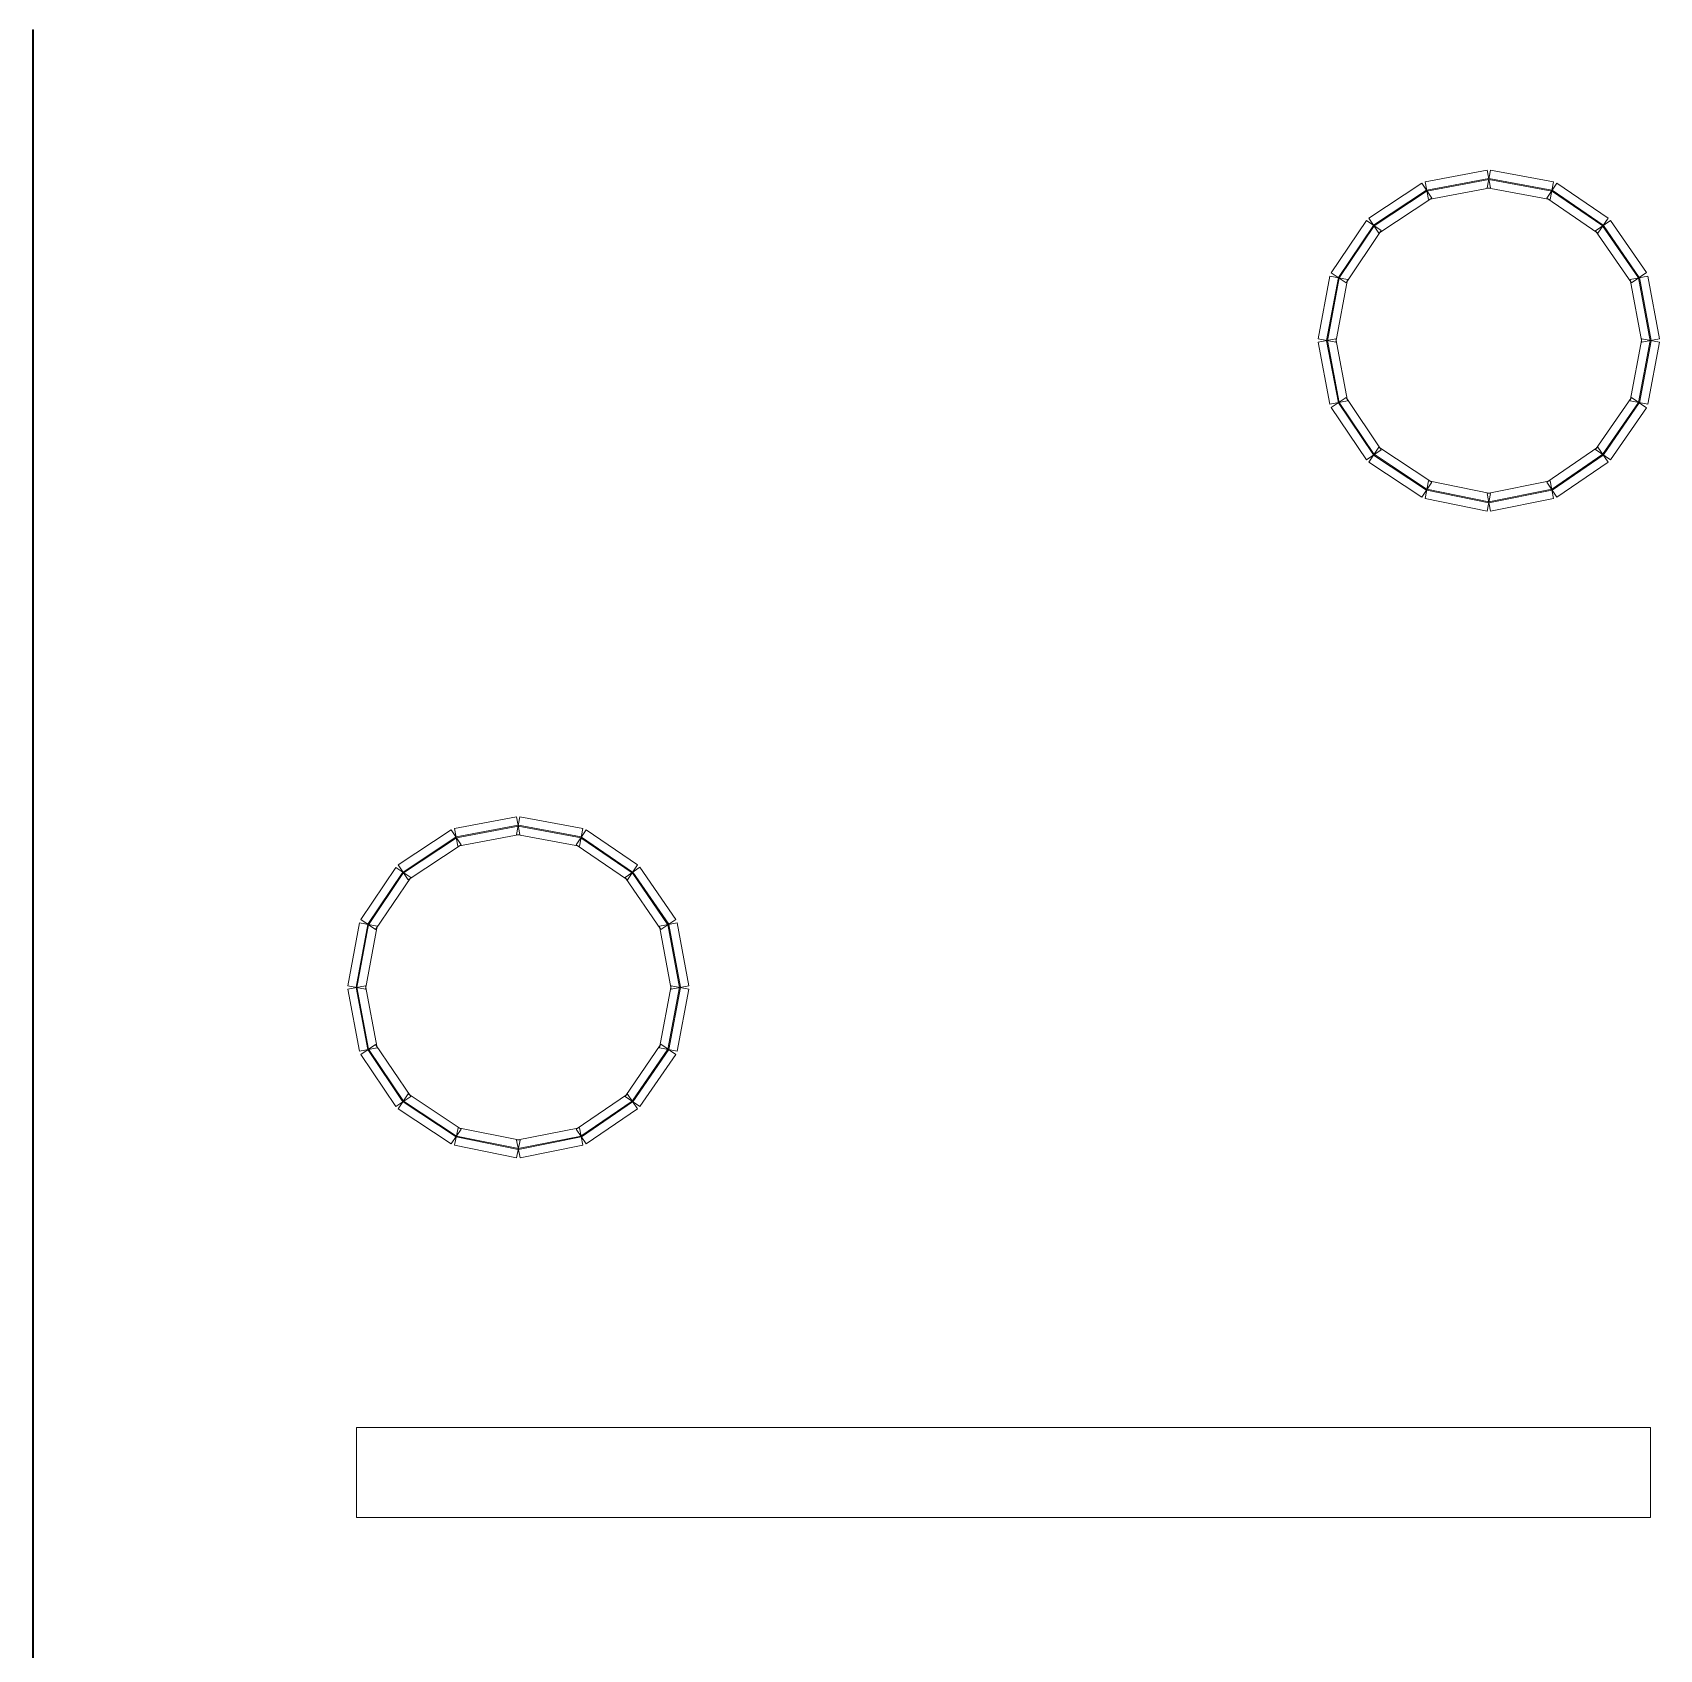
# Model space of a CAD drawing. Header units: millimetres. Extents: x -200 to 200, y -162 to 219.
# Drawn here: x -142.86 to -94.97, y -24.26 to 23.36 of the extents above; entities that cross this region are included whole.
import ezdxf

# ---------------------------------------------------------------- set-up
doc = ezdxf.new("R2010")
doc.units = ezdxf.units.MM
doc.header["$MEASUREMENT"] = 0

msp = doc.modelspace()

# ---------------------------------------------------------------- linework, layer by layer
at = {"color": 1, "lineweight": 5}
msp.add_open_spline([(-142.8609, 23.4376), (-142.8609, 23.4376), (-142.8345, 23.4376), (-142.8345, 23.4376), (-142.8345, 23.4376), (-142.8345, 23.4376), (-142.8345, -61.5304), (-142.8345, -61.5304), (-142.8345, -61.5304), (-142.8345, -61.5304), (-142.8609, -61.5304), (-142.8609, -61.5304), (-142.8609, -61.5304), (-142.8609, -61.5304), (-142.8609, 23.4376), (-142.8609, 23.4376)], degree=3, knots=[0, 0, 0, 0, 0.25, 0.25, 0.25, 0.25, 0.5, 0.5, 0.5, 0.5, 0.75, 0.75, 0.75, 0.75, 1, 1, 1, 1], dxfattribs=at)
at = {"color": 4, "lineweight": 5}
for points in [[(-100.0424, 19.3063), (-100.0424, 19.3063), (-99.9444, 18.7864), (-99.9444, 18.7864), (-99.9444, 18.7864), (-99.9444, 18.7864), (-101.7697, 18.4425), (-101.7697, 18.4425), (-101.7697, 18.4425), (-101.7697, 18.4425), (-101.8676, 18.9624), (-101.8676, 18.9624), (-101.8676, 18.9624), (-101.8676, 18.9624), (-100.0424, 19.3063), (-100.0424, 19.3063)], [(-98.0934, 18.9626), (-98.0934, 18.9626), (-98.19, 18.4424), (-98.19, 18.4424), (-98.19, 18.4424), (-98.19, 18.4424), (-100.0417, 18.7863), (-100.0417, 18.7863), (-100.0417, 18.7863), (-100.0417, 18.7863), (-99.9451, 19.3065), (-99.9451, 19.3065), (-99.9451, 19.3065), (-99.9451, 19.3065), (-98.0934, 18.9626), (-98.0934, 18.9626)], [(-101.9645, 18.9232), (-101.9645, 18.9232), (-101.6728, 18.4818), (-101.6728, 18.4818), (-101.6728, 18.4818), (-101.6728, 18.4818), (-103.2335, 17.4501), (-103.2335, 17.4501), (-103.2335, 17.4501), (-103.2335, 17.4501), (-103.5253, 17.8915), (-103.5253, 17.8915), (-103.5253, 17.8915), (-103.5253, 17.8915), (-101.9645, 18.9232), (-101.9645, 18.9232)], [(-101.826, 18.7135), (-101.826, 18.7135), (-101.8114, 18.6914), (-101.8114, 18.6914), (-101.8114, 18.6914), (-101.8114, 18.6914), (-103.3721, 17.6598), (-103.3721, 17.6598), (-103.3721, 17.6598), (-103.3721, 17.6598), (-103.3867, 17.6818), (-103.3867, 17.6818), (-103.3867, 17.6818), (-103.3867, 17.6818), (-101.826, 18.7135), (-101.826, 18.7135)], [(-99.9958, 19.0594), (-99.9958, 19.0594), (-99.9909, 19.0334), (-99.9909, 19.0334), (-99.9909, 19.0334), (-99.9909, 19.0334), (-101.8162, 18.6895), (-101.8162, 18.6895), (-101.8162, 18.6895), (-101.8162, 18.6895), (-101.8211, 18.7155), (-101.8211, 18.7155), (-101.8211, 18.7155), (-101.8211, 18.7155), (-99.9958, 19.0594), (-99.9958, 19.0594)], [(-98.1392, 18.7155), (-98.1392, 18.7155), (-98.1441, 18.6895), (-98.1441, 18.6895), (-98.1441, 18.6895), (-98.1441, 18.6895), (-99.9958, 19.0334), (-99.9958, 19.0334), (-99.9958, 19.0334), (-99.9958, 19.0334), (-99.991, 19.0594), (-99.991, 19.0594), (-99.991, 19.0594), (-99.991, 19.0594), (-98.1392, 18.7155), (-98.1392, 18.7155)], [(-96.4844, 17.8891), (-96.4844, 17.8891), (-96.7832, 17.4525), (-96.7832, 17.4525), (-96.7832, 17.4525), (-96.7832, 17.4525), (-98.291, 18.4842), (-98.291, 18.4842), (-98.291, 18.4842), (-98.291, 18.4842), (-97.9923, 18.9208), (-97.9923, 18.9208), (-97.9923, 18.9208), (-97.9923, 18.9208), (-96.4844, 17.8891), (-96.4844, 17.8891)], [(-96.6264, 17.6817), (-96.6264, 17.6817), (-96.6413, 17.6599), (-96.6413, 17.6599), (-96.6413, 17.6599), (-96.6413, 17.6599), (-98.1491, 18.6916), (-98.1491, 18.6916), (-98.1491, 18.6916), (-98.1491, 18.6916), (-98.1342, 18.7134), (-98.1342, 18.7134), (-98.1342, 18.7134), (-98.1342, 18.7134), (-96.6264, 17.6817), (-96.6264, 17.6817)], [(-103.5989, 17.8184), (-103.5989, 17.8184), (-103.1599, 17.5232), (-103.1599, 17.5232), (-103.1599, 17.5232), (-103.1599, 17.5232), (-104.1916, 15.9889), (-104.1916, 15.9889), (-104.1916, 15.9889), (-104.1916, 15.9889), (-104.6306, 16.2841), (-104.6306, 16.2841), (-104.6306, 16.2841), (-104.6306, 16.2841), (-103.5989, 17.8184), (-103.5989, 17.8184)], [(-95.3579, 16.2867), (-95.3579, 16.2867), (-95.7935, 15.9863), (-95.7935, 15.9863), (-95.7935, 15.9863), (-95.7935, 15.9863), (-96.8516, 17.5206), (-96.8516, 17.5206), (-96.8516, 17.5206), (-96.8516, 17.5206), (-96.4161, 17.821), (-96.4161, 17.821), (-96.4161, 17.821), (-96.4161, 17.821), (-95.3579, 16.2867), (-95.3579, 16.2867)], [(-103.3904, 17.6782), (-103.3904, 17.6782), (-103.3684, 17.6634), (-103.3684, 17.6634), (-103.3684, 17.6634), (-103.3684, 17.6634), (-104.4001, 16.1291), (-104.4001, 16.1291), (-104.4001, 16.1291), (-104.4001, 16.1291), (-104.4221, 16.1439), (-104.4221, 16.1439), (-104.4221, 16.1439), (-104.4221, 16.1439), (-103.3904, 17.6782), (-103.3904, 17.6782)], [(-95.5648, 16.144), (-95.5648, 16.144), (-95.5866, 16.129), (-95.5866, 16.129), (-95.5866, 16.129), (-95.5866, 16.129), (-96.6447, 17.6633), (-96.6447, 17.6633), (-96.6447, 17.6633), (-96.6447, 17.6633), (-96.6229, 17.6783), (-96.6229, 17.6783), (-96.6229, 17.6783), (-96.6229, 17.6783), (-95.5648, 16.144), (-95.5648, 16.144)], [(-104.6712, 16.1848), (-104.6712, 16.1848), (-104.151, 16.0882), (-104.151, 16.0882), (-104.151, 16.0882), (-104.151, 16.0882), (-104.4949, 14.2365), (-104.4949, 14.2365), (-104.4949, 14.2365), (-104.4949, 14.2365), (-105.0151, 14.3331), (-105.0151, 14.3331), (-105.0151, 14.3331), (-105.0151, 14.3331), (-104.6712, 16.1848), (-104.6712, 16.1848)], [(-104.4241, 16.1389), (-104.4241, 16.1389), (-104.3981, 16.1341), (-104.3981, 16.1341), (-104.3981, 16.1341), (-104.3981, 16.1341), (-104.742, 14.2824), (-104.742, 14.2824), (-104.742, 14.2824), (-104.742, 14.2824), (-104.768, 14.2872), (-104.768, 14.2872), (-104.768, 14.2872), (-104.768, 14.2872), (-104.4241, 16.1389), (-104.4241, 16.1389)], [(-94.9717, 14.3331), (-94.9717, 14.3331), (-95.4919, 14.2365), (-95.4919, 14.2365), (-95.4919, 14.2365), (-95.4919, 14.2365), (-95.8358, 16.0882), (-95.8358, 16.0882), (-95.8358, 16.0882), (-95.8358, 16.0882), (-95.3156, 16.1848), (-95.3156, 16.1848), (-95.3156, 16.1848), (-95.3156, 16.1848), (-94.9717, 14.3331), (-94.9717, 14.3331)], [(-95.2188, 14.2872), (-95.2188, 14.2872), (-95.2448, 14.2824), (-95.2448, 14.2824), (-95.2448, 14.2824), (-95.2448, 14.2824), (-95.5887, 16.1341), (-95.5887, 16.1341), (-95.5887, 16.1341), (-95.5887, 16.1341), (-95.5627, 16.1389), (-95.5627, 16.1389), (-95.5627, 16.1389), (-95.5627, 16.1389), (-95.2188, 14.2872), (-95.2188, 14.2872)], [(-105.0149, 14.2358), (-105.0149, 14.2358), (-104.495, 14.3338), (-104.495, 14.3338), (-104.495, 14.3338), (-104.495, 14.3338), (-104.1511, 12.5085), (-104.1511, 12.5085), (-104.1511, 12.5085), (-104.1511, 12.5085), (-104.671, 12.4105), (-104.671, 12.4105), (-104.671, 12.4105), (-104.671, 12.4105), (-105.0149, 14.2358), (-105.0149, 14.2358)], [(-104.768, 14.2823), (-104.768, 14.2823), (-104.742, 14.2872), (-104.742, 14.2872), (-104.742, 14.2872), (-104.742, 14.2872), (-104.3981, 12.4619), (-104.3981, 12.4619), (-104.3981, 12.4619), (-104.3981, 12.4619), (-104.4241, 12.4571), (-104.4241, 12.4571), (-104.4241, 12.4571), (-104.4241, 12.4571), (-104.768, 14.2823), (-104.768, 14.2823)], [(-95.3157, 12.4105), (-95.3157, 12.4105), (-95.8356, 12.5085), (-95.8356, 12.5085), (-95.8356, 12.5085), (-95.8356, 12.5085), (-95.4918, 14.3338), (-95.4918, 14.3338), (-95.4918, 14.3338), (-95.4918, 14.3338), (-94.9718, 14.2358), (-94.9718, 14.2358), (-94.9718, 14.2358), (-94.9718, 14.2358), (-95.3157, 12.4105), (-95.3157, 12.4105)], [(-95.5627, 12.4571), (-95.5627, 12.4571), (-95.5887, 12.4619), (-95.5887, 12.4619), (-95.5887, 12.4619), (-95.5887, 12.4619), (-95.2448, 14.2872), (-95.2448, 14.2872), (-95.2448, 14.2872), (-95.2448, 14.2872), (-95.2188, 14.2823), (-95.2188, 14.2823), (-95.2188, 14.2823), (-95.2188, 14.2823), (-95.5627, 12.4571), (-95.5627, 12.4571)], [(-104.6306, 12.3119), (-104.6306, 12.3119), (-104.1916, 12.6071), (-104.1916, 12.6071), (-104.1916, 12.6071), (-104.1916, 12.6071), (-103.1599, 11.0728), (-103.1599, 11.0728), (-103.1599, 11.0728), (-103.1599, 11.0728), (-103.5989, 10.7776), (-103.5989, 10.7776), (-103.5989, 10.7776), (-103.5989, 10.7776), (-104.6306, 12.3119), (-104.6306, 12.3119)], [(-104.4221, 12.4521), (-104.4221, 12.4521), (-104.4001, 12.4669), (-104.4001, 12.4669), (-104.4001, 12.4669), (-104.4001, 12.4669), (-103.3684, 10.9326), (-103.3684, 10.9326), (-103.3684, 10.9326), (-103.3684, 10.9326), (-103.3904, 10.9178), (-103.3904, 10.9178), (-103.3904, 10.9178), (-103.3904, 10.9178), (-104.4221, 12.4521), (-104.4221, 12.4521)], [(-96.4161, 10.775), (-96.4161, 10.775), (-96.8516, 11.0754), (-96.8516, 11.0754), (-96.8516, 11.0754), (-96.8516, 11.0754), (-95.7935, 12.6097), (-95.7935, 12.6097), (-95.7935, 12.6097), (-95.7935, 12.6097), (-95.3579, 12.3093), (-95.3579, 12.3093), (-95.3579, 12.3093), (-95.3579, 12.3093), (-96.4161, 10.775), (-96.4161, 10.775)], [(-96.6229, 10.9177), (-96.6229, 10.9177), (-96.6447, 10.9327), (-96.6447, 10.9327), (-96.6447, 10.9327), (-96.6447, 10.9327), (-95.5866, 12.467), (-95.5866, 12.467), (-95.5866, 12.467), (-95.5866, 12.467), (-95.5648, 12.452), (-95.5648, 12.452), (-95.5648, 12.452), (-95.5648, 12.452), (-96.6229, 10.9177), (-96.6229, 10.9177)], [(-103.5253, 10.7045), (-103.5253, 10.7045), (-103.2335, 11.1459), (-103.2335, 11.1459), (-103.2335, 11.1459), (-103.2335, 11.1459), (-101.6728, 10.1142), (-101.6728, 10.1142), (-101.6728, 10.1142), (-101.6728, 10.1142), (-101.9645, 9.6729), (-101.9645, 9.6729), (-101.9645, 9.6729), (-101.9645, 9.6729), (-103.5253, 10.7045), (-103.5253, 10.7045)], [(-97.9923, 9.6752), (-97.9923, 9.6752), (-98.291, 10.1119), (-98.291, 10.1119), (-98.291, 10.1119), (-98.291, 10.1119), (-96.7832, 11.1435), (-96.7832, 11.1435), (-96.7832, 11.1435), (-96.7832, 11.1435), (-96.4844, 10.7069), (-96.4844, 10.7069), (-96.4844, 10.7069), (-96.4844, 10.7069), (-97.9923, 9.6752), (-97.9923, 9.6752)], [(-103.3867, 10.9142), (-103.3867, 10.9142), (-103.3721, 10.9362), (-103.3721, 10.9362), (-103.3721, 10.9362), (-103.3721, 10.9362), (-101.8114, 9.9046), (-101.8114, 9.9046), (-101.8114, 9.9046), (-101.8114, 9.9046), (-101.826, 9.8825), (-101.826, 9.8825), (-101.826, 9.8825), (-101.826, 9.8825), (-103.3867, 10.9142), (-103.3867, 10.9142)], [(-98.1342, 9.8826), (-98.1342, 9.8826), (-98.1491, 9.9044), (-98.1491, 9.9044), (-98.1491, 9.9044), (-98.1491, 9.9044), (-96.6413, 10.9361), (-96.6413, 10.9361), (-96.6413, 10.9361), (-96.6413, 10.9361), (-96.6264, 10.9143), (-96.6264, 10.9143), (-96.6264, 10.9143), (-96.6264, 10.9143), (-98.1342, 9.8826), (-98.1342, 9.8826)], [(-101.8713, 9.6343), (-101.8713, 9.6343), (-101.7661, 10.1528), (-101.7661, 10.1528), (-101.7661, 10.1528), (-101.7661, 10.1528), (-99.9408, 9.7824), (-99.9408, 9.7824), (-99.9408, 9.7824), (-99.9408, 9.7824), (-100.046, 9.2639), (-100.046, 9.2639), (-100.046, 9.2639), (-100.046, 9.2639), (-101.8713, 9.6343), (-101.8713, 9.6343)], [(-99.9415, 9.2638), (-99.9415, 9.2638), (-100.0453, 9.7826), (-100.0453, 9.7826), (-100.0453, 9.7826), (-100.0453, 9.7826), (-98.1935, 10.1529), (-98.1935, 10.1529), (-98.1935, 10.1529), (-98.1935, 10.1529), (-98.0898, 9.6341), (-98.0898, 9.6341), (-98.0898, 9.6341), (-98.0898, 9.6341), (-99.9415, 9.2638), (-99.9415, 9.2638)], [(-101.8213, 9.8806), (-101.8213, 9.8806), (-101.816, 9.9065), (-101.816, 9.9065), (-101.816, 9.9065), (-101.816, 9.9065), (-99.9908, 9.5361), (-99.9908, 9.5361), (-99.9908, 9.5361), (-99.9908, 9.5361), (-99.996, 9.5102), (-99.996, 9.5102), (-99.996, 9.5102), (-99.996, 9.5102), (-101.8213, 9.8806), (-101.8213, 9.8806)], [(-99.9908, 9.5102), (-99.9908, 9.5102), (-99.996, 9.5362), (-99.996, 9.5362), (-99.996, 9.5362), (-99.996, 9.5362), (-98.1443, 9.9065), (-98.1443, 9.9065), (-98.1443, 9.9065), (-98.1443, 9.9065), (-98.1391, 9.8806), (-98.1391, 9.8806), (-98.1391, 9.8806), (-98.1391, 9.8806), (-99.9908, 9.5102), (-99.9908, 9.5102)], [(-128.6119, 0.26), (-128.6119, 0.26), (-128.5139, -0.26), (-128.5139, -0.26), (-128.5139, -0.26), (-128.5139, -0.26), (-130.3392, -0.6039), (-130.3392, -0.6039), (-130.3392, -0.6039), (-130.3392, -0.6039), (-130.4372, -0.0839), (-130.4372, -0.0839), (-130.4372, -0.0839), (-130.4372, -0.0839), (-128.6119, 0.26), (-128.6119, 0.26)], [(-128.5654, 0.013), (-128.5654, 0.013), (-128.5605, -0.013), (-128.5605, -0.013), (-128.5605, -0.013), (-128.5605, -0.013), (-130.3858, -0.3569), (-130.3858, -0.3569), (-130.3858, -0.3569), (-130.3858, -0.3569), (-130.3906, -0.3309), (-130.3906, -0.3309), (-130.3906, -0.3309), (-130.3906, -0.3309), (-128.5654, 0.013), (-128.5654, 0.013)], [(-126.6629, -0.0838), (-126.6629, -0.0838), (-126.7595, -0.604), (-126.7595, -0.604), (-126.7595, -0.604), (-126.7595, -0.604), (-128.6112, -0.2601), (-128.6112, -0.2601), (-128.6112, -0.2601), (-128.6112, -0.2601), (-128.5146, 0.2601), (-128.5146, 0.2601), (-128.5146, 0.2601), (-128.5146, 0.2601), (-126.6629, -0.0838), (-126.6629, -0.0838)], [(-126.7088, -0.3309), (-126.7088, -0.3309), (-126.7136, -0.3569), (-126.7136, -0.3569), (-126.7136, -0.3569), (-126.7136, -0.3569), (-128.5653, -0.013), (-128.5653, -0.013), (-128.5653, -0.013), (-128.5653, -0.013), (-128.5605, 0.013), (-128.5605, 0.013), (-128.5605, 0.013), (-128.5605, 0.013), (-126.7088, -0.3309), (-126.7088, -0.3309)], [(-130.5341, -0.1232), (-130.5341, -0.1232), (-130.2423, -0.5646), (-130.2423, -0.5646), (-130.2423, -0.5646), (-130.2423, -0.5646), (-131.8031, -1.5962), (-131.8031, -1.5962), (-131.8031, -1.5962), (-131.8031, -1.5962), (-132.0948, -1.1549), (-132.0948, -1.1549), (-132.0948, -1.1549), (-132.0948, -1.1549), (-130.5341, -0.1232), (-130.5341, -0.1232)], [(-130.3955, -0.3329), (-130.3955, -0.3329), (-130.3809, -0.3549), (-130.3809, -0.3549), (-130.3809, -0.3549), (-130.3809, -0.3549), (-131.9417, -1.3866), (-131.9417, -1.3866), (-131.9417, -1.3866), (-131.9417, -1.3866), (-131.9562, -1.3645), (-131.9562, -1.3645), (-131.9562, -1.3645), (-131.9562, -1.3645), (-130.3955, -0.3329), (-130.3955, -0.3329)], [(-125.054, -1.1572), (-125.054, -1.1572), (-125.3527, -1.5939), (-125.3527, -1.5939), (-125.3527, -1.5939), (-125.3527, -1.5939), (-126.8606, -0.5622), (-126.8606, -0.5622), (-126.8606, -0.5622), (-126.8606, -0.5622), (-126.5618, -0.1256), (-126.5618, -0.1256), (-126.5618, -0.1256), (-126.5618, -0.1256), (-125.054, -1.1572), (-125.054, -1.1572)], [(-125.1959, -1.3647), (-125.1959, -1.3647), (-125.2108, -1.3865), (-125.2108, -1.3865), (-125.2108, -1.3865), (-125.2108, -1.3865), (-126.7187, -0.3548), (-126.7187, -0.3548), (-126.7187, -0.3548), (-126.7187, -0.3548), (-126.7037, -0.333), (-126.7037, -0.333), (-126.7037, -0.333), (-126.7037, -0.333), (-125.1959, -1.3647), (-125.1959, -1.3647)], [(-132.1685, -1.228), (-132.1685, -1.228), (-131.7294, -1.5232), (-131.7294, -1.5232), (-131.7294, -1.5232), (-131.7294, -1.5232), (-132.7611, -3.0575), (-132.7611, -3.0575), (-132.7611, -3.0575), (-132.7611, -3.0575), (-133.2001, -2.7623), (-133.2001, -2.7623), (-133.2001, -2.7623), (-133.2001, -2.7623), (-132.1685, -1.228), (-132.1685, -1.228)], [(-131.9599, -1.3682), (-131.9599, -1.3682), (-131.938, -1.3829), (-131.938, -1.3829), (-131.938, -1.3829), (-131.938, -1.3829), (-132.9696, -2.9172), (-132.9696, -2.9172), (-132.9696, -2.9172), (-132.9696, -2.9172), (-132.9916, -2.9025), (-132.9916, -2.9025), (-132.9916, -2.9025), (-132.9916, -2.9025), (-131.9599, -1.3682), (-131.9599, -1.3682)], [(-123.9275, -2.7597), (-123.9275, -2.7597), (-124.363, -3.06), (-124.363, -3.06), (-124.363, -3.06), (-124.363, -3.06), (-125.4211, -1.5258), (-125.4211, -1.5258), (-125.4211, -1.5258), (-125.4211, -1.5258), (-124.9856, -1.2254), (-124.9856, -1.2254), (-124.9856, -1.2254), (-124.9856, -1.2254), (-123.9275, -2.7597), (-123.9275, -2.7597)], [(-124.1343, -2.9024), (-124.1343, -2.9024), (-124.1561, -2.9174), (-124.1561, -2.9174), (-124.1561, -2.9174), (-124.1561, -2.9174), (-125.2142, -1.3831), (-125.2142, -1.3831), (-125.2142, -1.3831), (-125.2142, -1.3831), (-125.1925, -1.3681), (-125.1925, -1.3681), (-125.1925, -1.3681), (-125.1925, -1.3681), (-124.1343, -2.9024), (-124.1343, -2.9024)], [(-133.2407, -2.8616), (-133.2407, -2.8616), (-132.7205, -2.9582), (-132.7205, -2.9582), (-132.7205, -2.9582), (-132.7205, -2.9582), (-133.0644, -4.8099), (-133.0644, -4.8099), (-133.0644, -4.8099), (-133.0644, -4.8099), (-133.5846, -4.7133), (-133.5846, -4.7133), (-133.5846, -4.7133), (-133.5846, -4.7133), (-133.2407, -2.8616), (-133.2407, -2.8616)], [(-123.5413, -4.7133), (-123.5413, -4.7133), (-124.0614, -4.8099), (-124.0614, -4.8099), (-124.0614, -4.8099), (-124.0614, -4.8099), (-124.4053, -2.9582), (-124.4053, -2.9582), (-124.4053, -2.9582), (-124.4053, -2.9582), (-123.8851, -2.8616), (-123.8851, -2.8616), (-123.8851, -2.8616), (-123.8851, -2.8616), (-123.5413, -4.7133), (-123.5413, -4.7133)], [(-132.9936, -2.9074), (-132.9936, -2.9074), (-132.9676, -2.9123), (-132.9676, -2.9123), (-132.9676, -2.9123), (-132.9676, -2.9123), (-133.3115, -4.764), (-133.3115, -4.764), (-133.3115, -4.764), (-133.3115, -4.764), (-133.3375, -4.7592), (-133.3375, -4.7592), (-133.3375, -4.7592), (-133.3375, -4.7592), (-132.9936, -2.9074), (-132.9936, -2.9074)], [(-123.7883, -4.7592), (-123.7883, -4.7592), (-123.8143, -4.764), (-123.8143, -4.764), (-123.8143, -4.764), (-123.8143, -4.764), (-124.1582, -2.9123), (-124.1582, -2.9123), (-124.1582, -2.9123), (-124.1582, -2.9123), (-124.1322, -2.9074), (-124.1322, -2.9074), (-124.1322, -2.9074), (-124.1322, -2.9074), (-123.7883, -4.7592), (-123.7883, -4.7592)], [(-133.5845, -4.8106), (-133.5845, -4.8106), (-133.0646, -4.7126), (-133.0646, -4.7126), (-133.0646, -4.7126), (-133.0646, -4.7126), (-132.7207, -6.5379), (-132.7207, -6.5379), (-132.7207, -6.5379), (-132.7207, -6.5379), (-133.2406, -6.6358), (-133.2406, -6.6358), (-133.2406, -6.6358), (-133.2406, -6.6358), (-133.5845, -4.8106), (-133.5845, -4.8106)], [(-133.3375, -4.764), (-133.3375, -4.764), (-133.3115, -4.7591), (-133.3115, -4.7591), (-133.3115, -4.7591), (-133.3115, -4.7591), (-132.9676, -6.5844), (-132.9676, -6.5844), (-132.9676, -6.5844), (-132.9676, -6.5844), (-132.9936, -6.5893), (-132.9936, -6.5893), (-132.9936, -6.5893), (-132.9936, -6.5893), (-133.3375, -4.764), (-133.3375, -4.764)], [(-123.8853, -6.6358), (-123.8853, -6.6358), (-124.4052, -6.5379), (-124.4052, -6.5379), (-124.4052, -6.5379), (-124.4052, -6.5379), (-124.0613, -4.7126), (-124.0613, -4.7126), (-124.0613, -4.7126), (-124.0613, -4.7126), (-123.5414, -4.8106), (-123.5414, -4.8106), (-123.5414, -4.8106), (-123.5414, -4.8106), (-123.8853, -6.6358), (-123.8853, -6.6358)], [(-124.1322, -6.5893), (-124.1322, -6.5893), (-124.1582, -6.5844), (-124.1582, -6.5844), (-124.1582, -6.5844), (-124.1582, -6.5844), (-123.8143, -4.7591), (-123.8143, -4.7591), (-123.8143, -4.7591), (-123.8143, -4.7591), (-123.7883, -4.764), (-123.7883, -4.764), (-123.7883, -4.764), (-123.7883, -4.764), (-124.1322, -6.5893), (-124.1322, -6.5893)], [(-133.2001, -6.7345), (-133.2001, -6.7345), (-132.7611, -6.4393), (-132.7611, -6.4393), (-132.7611, -6.4393), (-132.7611, -6.4393), (-131.7294, -7.9736), (-131.7294, -7.9736), (-131.7294, -7.9736), (-131.7294, -7.9736), (-132.1685, -8.2688), (-132.1685, -8.2688), (-132.1685, -8.2688), (-132.1685, -8.2688), (-133.2001, -6.7345), (-133.2001, -6.7345)], [(-132.9916, -6.5942), (-132.9916, -6.5942), (-132.9696, -6.5795), (-132.9696, -6.5795), (-132.9696, -6.5795), (-132.9696, -6.5795), (-131.938, -8.1138), (-131.938, -8.1138), (-131.938, -8.1138), (-131.938, -8.1138), (-131.9599, -8.1285), (-131.9599, -8.1285), (-131.9599, -8.1285), (-131.9599, -8.1285), (-132.9916, -6.5942), (-132.9916, -6.5942)], [(-124.9856, -8.2713), (-124.9856, -8.2713), (-125.4211, -7.971), (-125.4211, -7.971), (-125.4211, -7.971), (-125.4211, -7.971), (-124.363, -6.4367), (-124.363, -6.4367), (-124.363, -6.4367), (-124.363, -6.4367), (-123.9275, -6.7371), (-123.9275, -6.7371), (-123.9275, -6.7371), (-123.9275, -6.7371), (-124.9856, -8.2713), (-124.9856, -8.2713)], [(-125.1925, -8.1287), (-125.1925, -8.1287), (-125.2142, -8.1137), (-125.2142, -8.1137), (-125.2142, -8.1137), (-125.2142, -8.1137), (-124.1561, -6.5794), (-124.1561, -6.5794), (-124.1561, -6.5794), (-124.1561, -6.5794), (-124.1343, -6.5944), (-124.1343, -6.5944), (-124.1343, -6.5944), (-124.1343, -6.5944), (-125.1925, -8.1287), (-125.1925, -8.1287)], [(-132.0948, -8.3418), (-132.0948, -8.3418), (-131.8031, -7.9005), (-131.8031, -7.9005), (-131.8031, -7.9005), (-131.8031, -7.9005), (-130.2423, -8.9322), (-130.2423, -8.9322), (-130.2423, -8.9322), (-130.2423, -8.9322), (-130.5341, -9.3735), (-130.5341, -9.3735), (-130.5341, -9.3735), (-130.5341, -9.3735), (-132.0948, -8.3418), (-132.0948, -8.3418)], [(-131.9562, -8.1322), (-131.9562, -8.1322), (-131.9417, -8.1101), (-131.9417, -8.1101), (-131.9417, -8.1101), (-131.9417, -8.1101), (-130.3809, -9.1418), (-130.3809, -9.1418), (-130.3809, -9.1418), (-130.3809, -9.1418), (-130.3955, -9.1639), (-130.3955, -9.1639), (-130.3955, -9.1639), (-130.3955, -9.1639), (-131.9562, -8.1322), (-131.9562, -8.1322)], [(-126.5618, -9.3712), (-126.5618, -9.3712), (-126.8606, -8.9345), (-126.8606, -8.9345), (-126.8606, -8.9345), (-126.8606, -8.9345), (-125.3527, -7.9028), (-125.3527, -7.9028), (-125.3527, -7.9028), (-125.3527, -7.9028), (-125.054, -8.3395), (-125.054, -8.3395), (-125.054, -8.3395), (-125.054, -8.3395), (-126.5618, -9.3712), (-126.5618, -9.3712)], [(-126.7037, -9.1638), (-126.7037, -9.1638), (-126.7187, -9.1419), (-126.7187, -9.1419), (-126.7187, -9.1419), (-126.7187, -9.1419), (-125.2108, -8.1102), (-125.2108, -8.1102), (-125.2108, -8.1102), (-125.2108, -8.1102), (-125.1959, -8.1321), (-125.1959, -8.1321), (-125.1959, -8.1321), (-125.1959, -8.1321), (-126.7037, -9.1638), (-126.7037, -9.1638)], [(-130.4408, -9.4121), (-130.4408, -9.4121), (-130.3356, -8.8936), (-130.3356, -8.8936), (-130.3356, -8.8936), (-130.3356, -8.8936), (-128.5103, -9.2639), (-128.5103, -9.2639), (-128.5103, -9.2639), (-128.5103, -9.2639), (-128.6155, -9.7824), (-128.6155, -9.7824), (-128.6155, -9.7824), (-128.6155, -9.7824), (-130.4408, -9.4121), (-130.4408, -9.4121)], [(-128.511, -9.7826), (-128.511, -9.7826), (-128.6148, -9.2638), (-128.6148, -9.2638), (-128.6148, -9.2638), (-128.6148, -9.2638), (-126.7631, -8.8934), (-126.7631, -8.8934), (-126.7631, -8.8934), (-126.7631, -8.8934), (-126.6593, -9.4122), (-126.6593, -9.4122), (-126.6593, -9.4122), (-126.6593, -9.4122), (-128.511, -9.7826), (-128.511, -9.7826)], [(-130.3908, -9.1658), (-130.3908, -9.1658), (-130.3856, -9.1399), (-130.3856, -9.1399), (-130.3856, -9.1399), (-130.3856, -9.1399), (-128.5603, -9.5102), (-128.5603, -9.5102), (-128.5603, -9.5102), (-128.5603, -9.5102), (-128.5656, -9.5361), (-128.5656, -9.5361), (-128.5656, -9.5361), (-128.5656, -9.5361), (-130.3908, -9.1658), (-130.3908, -9.1658)], [(-128.5603, -9.5362), (-128.5603, -9.5362), (-128.5655, -9.5102), (-128.5655, -9.5102), (-128.5655, -9.5102), (-128.5655, -9.5102), (-126.7138, -9.1399), (-126.7138, -9.1399), (-126.7138, -9.1399), (-126.7138, -9.1399), (-126.7086, -9.1658), (-126.7086, -9.1658), (-126.7086, -9.1658), (-126.7086, -9.1658), (-128.5603, -9.5362), (-128.5603, -9.5362)], [(-95.2318, -17.7237), (-95.2318, -17.7237), (-95.2318, -20.369), (-95.2318, -20.369), (-95.2318, -20.369), (-95.2318, -20.369), (-133.3245, -20.369), (-133.3245, -20.369), (-133.3245, -20.369), (-133.3245, -20.369), (-133.3245, -17.7237), (-133.3245, -17.7237), (-133.3245, -17.7237), (-133.3245, -17.7237), (-95.2318, -17.7237), (-95.2318, -17.7237)]]:
    msp.add_open_spline(points, degree=3, knots=[0, 0, 0, 0, 0.25, 0.25, 0.25, 0.25, 0.5, 0.5, 0.5, 0.5, 0.75, 0.75, 0.75, 0.75, 1, 1, 1, 1], dxfattribs=at)

doc.saveas('drawing.dxf')
